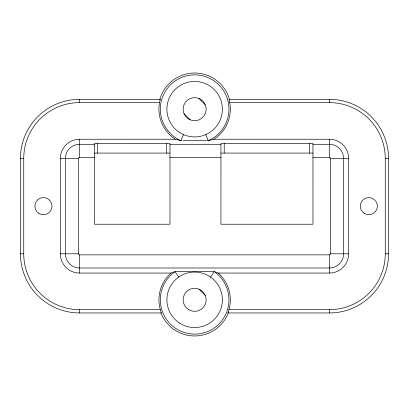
<?xml version="1.0" encoding="UTF-8"?>
<svg xmlns="http://www.w3.org/2000/svg" width="409" height="409" viewBox="0 0 409 409"><rect width="100%" height="100%" fill="white"/><g stroke="black" fill="none" stroke-linecap="round" stroke-linejoin="round"><path stroke-width="0.61" d="M160.221 99.387L160.118 99.939M227.946 312.916L228.273 311.847M177.061 139.704L175.359 139.229A35.695 35.695 0 0 1 159.556 102.613L160.062 100.179M214.25 271.668L175.006 271.673A34.31 34.31 0 0 0 168.999 322.604A34.31 34.31 0 0 0 220.282 322.604A34.31 34.31 0 0 0 214.27 271.673L218.268 273.059A35.695 35.695 0 0 1 228.943 309.669L228.355 311.597M183.508 134.597L180.87 140.614L177.281 139.76M210.512 277.062L214.25 271.704M175.359 139.229L79.607 139.229A19.259 19.259 0 0 0 60.348 158.487L60.348 253.8A19.259 19.259 0 0 0 79.607 273.059L171.008 273.059L175.006 271.673L178.769 277.062M218.268 273.059L329.393 273.059A19.259 19.259 0 0 0 348.652 253.8L348.652 158.487A19.259 19.259 0 0 0 329.393 139.229L213.922 139.229L208.411 140.614A34.31 34.31 0 0 0 221.719 88.119A34.31 34.31 0 0 0 167.562 88.119A34.31 34.31 0 0 0 180.87 140.614L181.714 140.67M94.402 153.089L169.986 153.089M220.937 153.089L312.951 153.089M207.353 140.681L208.386 140.614L205.773 134.597M207.21 140.681L206.903 140.691M206.064 140.711L182.956 140.706M161.33 312.957L79.607 312.957A59.157 59.157 0 0 1 20.45 253.8L20.45 158.487A59.157 59.157 0 0 1 79.607 99.331L160.216 99.331M229.066 99.331L329.393 99.331A59.157 59.157 0 0 1 388.55 158.487L388.55 253.8A59.157 59.157 0 0 1 329.393 312.957L227.946 312.957M171.008 273.059A35.695 35.695 0 0 0 160.333 309.669L79.607 309.669A55.875 55.875 0 0 1 23.737 253.8L23.737 158.487A55.875 55.875 0 0 1 79.607 102.613L159.556 102.613M213.922 139.229A35.695 35.695 0 0 0 229.725 102.613L329.393 102.613A55.875 55.875 0 0 1 385.263 158.487L385.263 253.8A55.875 55.875 0 0 1 329.393 309.669L228.943 309.669M97.685 143.36L94.418 143.462L94.397 224.219L169.991 224.219L169.986 143.467L97.685 143.36L97.685 153.063M224.219 143.36L220.952 143.462L220.932 224.219L312.957 224.219L312.951 143.467L224.219 143.36L224.219 153.063M94.397 144.295L79.607 144.295A14.192 14.192 0 0 0 65.414 158.487L65.414 253.8A14.192 14.192 0 0 0 79.607 267.992L329.393 267.992A14.192 14.192 0 0 0 343.586 253.8L343.586 158.487A14.192 14.192 0 0 0 329.393 144.295L312.957 144.295M169.991 144.295L220.932 144.295M60.348 158.487L78.554 158.487A1.058 1.058 0 0 1 79.607 157.429L94.397 157.429M169.991 157.429L220.932 157.429M312.957 157.429L329.393 157.429A1.058 1.058 0 0 1 330.446 158.487L348.652 158.487M20.46 158.487L23.737 158.487M385.263 158.487L388.54 158.487M20.46 253.8L23.737 253.8M60.348 253.8L78.554 253.8A1.058 1.058 0 0 0 79.607 254.853L329.393 254.853A1.058 1.058 0 0 0 330.446 253.8L330.446 158.487M330.446 253.8L348.652 253.8M385.263 253.8L388.54 253.8M199.04 98.559L205.267 104.786M184.014 113.59L190.236 119.817M199.04 289.183L205.267 295.41M160.333 309.669L161.335 312.911M229.291 100.502L229.055 99.377M229.321 100.65L229.725 102.613M329.393 99.336L329.393 102.613M329.393 139.229L329.393 157.429M329.393 254.853L329.393 273.059M329.393 309.669L329.393 312.946M309.669 143.36L309.669 153.063M166.703 143.36L166.703 153.063M79.607 99.336L79.607 102.613M79.607 139.229L79.607 157.429M79.607 254.853L79.607 273.059M79.607 309.669L79.607 312.946M78.554 158.487L78.554 253.8M159.858 99.331A36.15 36.15 0 0 1 229.423 99.331M228.319 312.957A36.15 36.15 0 0 1 160.962 312.957M179.546 323.084A27.74 27.74 0 0 0 222.343 301.249A27.74 27.74 0 0 0 182.031 275.104A27.74 27.74 0 0 0 179.546 323.084M188.529 309.557A11.503 11.503 0 0 0 206.136 300.232A11.503 11.503 0 0 0 189.255 289.649A11.503 11.503 0 0 0 188.529 309.557M179.07 132.148A27.74 27.74 0 0 0 222.307 111.192A27.74 27.74 0 0 0 182.542 84.223A27.74 27.74 0 0 0 179.07 132.148M188.529 118.932A11.503 11.503 0 0 0 206.136 109.607A11.503 11.503 0 0 0 189.255 99.024A11.503 11.503 0 0 0 188.529 118.932M38.916 213.38A8.543 8.543 0 0 0 51.994 206.453A8.543 8.543 0 0 0 39.458 198.59A8.543 8.543 0 0 0 38.916 213.38M364.291 213.38A8.543 8.543 0 0 0 377.369 206.453A8.543 8.543 0 0 0 364.833 198.59A8.543 8.543 0 0 0 364.291 213.38"/></g></svg>
